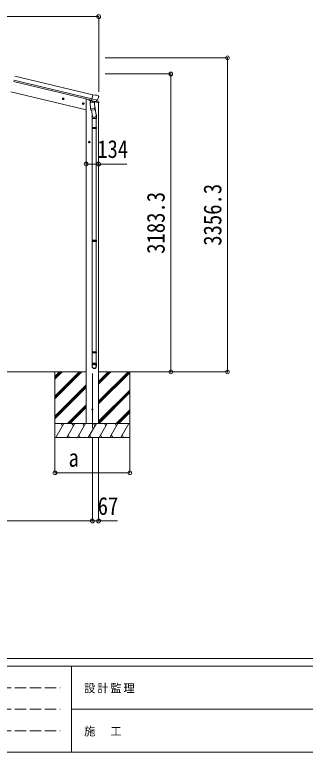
# Model space of a CAD drawing. Units: millimetres at full size, sheet at 1:40. Extents: x -11181 to 11305, y -7804 to 7716.
# Drawn here: x -5143 to -2037, y -7804 to 77 of the extents above; entities that cross this region are included whole.
import ezdxf
from ezdxf.enums import TextEntityAlignment as Align

# ---------------------------------------------------------------- set-up
doc = ezdxf.new("R2010")
doc.units = ezdxf.units.MM
doc.header["$LTSCALE"] = 40
doc.header["$PDMODE"] = 32
doc.header["$PDSIZE"] = 40
doc.linetypes.add('DASHED3', pattern=[4, 3, -1])
for name, color, linetype, lineweight in [('0-0_0', 7, 'Continuous', 9), ('0-1_本体', 4, 'Continuous', 9), ('0-2_部品', 7, 'Continuous', 9), ('0-8_PARTS2', 2, 'Continuous', 9), ('0-A_寸法', 6, 'Continuous', 9), ('F-0_240', 7, 'Continuous', 9)]:
    doc.layers.add(name, color=color, linetype=linetype, lineweight=lineweight)
doc.styles.add('ＭＳ ゴシック', font='')
doc.styles.get('ＭＳ ゴシック').set_extended_font_data('MS Gothic')

msp = doc.modelspace()

# ---------------------------------------------------------------- linework, layer by layer
at = {"layer": '0-0_0'}
for p, q in [((-9207.9, -3739.41), (-4380.28, -3739.41)), ((-4713.28, -3739.41), (-4713.28, -4439.41)), ((-4713.28, -4000.14), (-4452.55, -3739.41)), ((-4713.28, -4014.28), (-4438.41, -3739.41)), ((-4713.28, -4028.43), (-4424.27, -3739.41)), ((-4713.28, -3816.3), (-4636.4, -3739.41)), ((-4713.28, -3802.15), (-4650.54, -3739.41)), ((-4713.28, -3788.01), (-4664.68, -3739.41)), ((-4246.28, -3739.41), (-3825.12, -3739.41)), ((-4246.28, -4053.64), (-3932.05, -3739.41)), ((-4246.28, -4067.78), (-3917.91, -3739.41)), ((-4246.28, -3869.8), (-4115.9, -3739.41)), ((-4246.28, -3855.65), (-4130.04, -3739.41)), ((-4246.28, -3841.51), (-4144.19, -3739.41)), ((-4246.28, -4081.93), (-3913.28, -3748.93)), ((-3913.28, -3739.41), (-3913.28, -4439.41)), ((-4713.28, -4212.27), (-4380.28, -3879.28)), ((-4713.28, -4226.42), (-4380.28, -3893.42)), ((-4713.28, -4240.56), (-4380.28, -3907.56)), ((-4246.28, -4265.77), (-3913.28, -3932.78)), ((-4246.28, -4279.91), (-3913.28, -3946.92)), ((-4241.64, -4289.41), (-3913.28, -3961.06)), ((-4578.29, -4289.41), (-4380.28, -4091.41)), ((-4564.15, -4289.41), (-4380.28, -4105.55)), ((-4550.01, -4289.41), (-4380.28, -4119.69)), ((-4057.79, -4289.41), (-3913.28, -4144.91)), ((-4043.65, -4289.41), (-3913.28, -4159.05)), ((-4029.51, -4289.41), (-3913.28, -4173.19)), ((-3913.28, -4289.41), (-4713.28, -4289.41)), ((-4702.99, -4439.41), (-4616.39, -4289.41)), ((-4631.39, -4315.4), (-4646.39, -4289.41)), ((-4587.52, -4439.41), (-4500.92, -4289.41)), ((-4515.92, -4315.4), (-4530.92, -4289.41)), ((-4472.05, -4439.41), (-4385.45, -4289.41)), ((-4400.45, -4315.4), (-4415.45, -4289.41)), ((-4380.28, -4289.41), (-4246.28, -4289.41)), ((-4356.58, -4439.41), (-4269.98, -4289.41)), ((-4284.98, -4315.4), (-4299.98, -4289.41)), ((-4241.11, -4439.41), (-4154.51, -4289.41)), ((-4169.51, -4315.4), (-4184.51, -4289.41)), ((-4125.64, -4439.41), (-4039.04, -4289.41)), ((-4069.04, -4289.41), (-4054.04, -4315.4)), ((-4010.17, -4439.41), (-3923.57, -4289.41)), ((-4713.28, -4439.41), (-3913.28, -4439.41)), ((-4572.52, -4413.44), (-4557.53, -4439.41)), ((-4457.05, -4413.43), (-4442.05, -4439.41)), ((-4341.58, -4413.43), (-4326.58, -4439.41)), ((-4226.11, -4413.44), (-4211.12, -4439.41)), ((-4110.64, -4413.44), (-4095.65, -4439.41)), ((-3995.17, -4413.44), (-3980.18, -4439.41))]:
    msp.add_line(p, q, dxfattribs=at)
at = {"layer": '0-1_本体'}
for p, q in [((-4317.3, -821.14), (-5153.01, -620.5)), ((-4307.22, -779.16), (-5142.93, -578.52)), ((-4321.23, -837.5), (-5156.94, -636.86)), ((-4380.28, -939.53), (-5183.32, -746.74)), ((-4380.28, -826.41), (-4367.41, -826.41)), ((-4380.28, -826.41), (-4380.28, -4289.41)), ((-4246.28, -862.69), (-4246.28, -4289.41))]:
    msp.add_line(p, q, dxfattribs=at)
at = {"layer": '0-2_部品'}
for p, q in [((-4280.5, -783.75), (-4306.43, -777.53)), ((-4280.5, -783.75), (-4267.24, -781.05)), ((-4252.75, -784.24), (-4265.94, -781.08)), ((-4249.66, -786.49), (-4245.8, -792.79)), ((-4634.36, -819.32), (-4614.91, -823.98)), ((-4626.77, -814.45), (-4631.94, -819.9)), ((-4626.97, -831.37), (-4622.3, -811.93)), ((-4619.47, -816.21), (-4626.77, -814.45)), ((-4622.51, -828.85), (-4617.34, -823.4)), ((-4617.34, -823.4), (-4619.47, -816.21)), ((-4412.85, -865.81), (-4418.01, -871.26)), ((-4413.05, -882.73), (-4408.38, -863.28)), ((-4405.55, -867.56), (-4412.85, -865.81)), ((-4347.97, -830.99), (-4347.97, -834.24)), ((-4325.91, -843.48), (-4344.14, -839.1)), ((-4336.57, -860.93), (-4290.88, -857.73)), ((-4331.9, -927.76), (-4336.57, -860.93)), ((-4322.15, -839.16), (-4335.47, -854.48)), ((-4335.47, -854.48), (-4335.02, -860.82)), ((-4321.21, -839.09), (-4322.15, -839.16)), ((-4318.12, -841.57), (-4319.65, -841.2)), ((-4281.42, -850.38), (-4318.12, -841.57)), ((-4259.49, -835.37), (-4317, -821.57)), ((-4312.17, -843.39), (-4311.15, -858)), ((-4283.96, -852.39), (-4309.78, -858.82)), ((-4292.66, -854.55), (-4292.43, -857.84)), ((-4290.88, -857.73), (-4286.21, -924.57)), ((-4279.05, -850.85), (-4286.57, -849.05)), ((-4243.41, -863.29), (-4286.34, -852.98)), ((-4283.26, -850.6), (-4283.21, -851.35)), ((-4279.89, -850.74), (-4281.42, -850.38)), ((-4276.35, -850.28), (-4259.97, -835.79)), ((-4272.65, -847.01), (-4245.71, -853.48)), ((-4245.44, -795.07), (-4245.72, -796.22)), ((-4243.41, -856.39), (-4243.41, -863.29)), ((-4420.44, -870.67), (-4400.99, -875.34)), ((-4408.58, -880.2), (-4403.42, -874.76)), ((-4403.42, -874.76), (-4405.55, -867.56)), ((-4331.9, -927.76), (-4286.21, -924.57)), ((-4331.88, -927.76), (-4330.99, -940.46)), ((-4287.19, -939.17), (-4328.89, -942.09)), ((-4323.46, -941.71), (-4312.73, -1005.3)), ((-4287.94, -899.8), (-4272.03, -995.97)), ((-4285.35, -937.04), (-4286.22, -924.57)), ((-4285.74, -938.39), (-4285.74, -938.39)), ((-4315.88, -998.48), (-4315.88, -1033.13)), ((-4269.88, -1033.13), (-4269.88, -998.78)), ((-4315.88, -1033.13), (-4269.88, -1033.13)), ((-4313.88, -1033.13), (-4313.88, -1127.13)), ((-4271.88, -1033.13), (-4271.88, -1127.13)), ((-4315.88, -1129.13), (-4314.88, -1127.13)), ((-4315.88, -1129.13), (-4269.88, -1129.13)), ((-4315.88, -1129.13), (-4315.88, -1137.13)), ((-4315.88, -1137.13), (-4269.88, -1137.13)), ((-4315.88, -1137.13), (-4314.88, -1139.13)), ((-4314.88, -1127.13), (-4270.88, -1127.13)), ((-4314.88, -1139.13), (-4270.88, -1139.13)), ((-4313.88, -1139.13), (-4313.88, -2333.47)), ((-4271.88, -1139.13), (-4271.88, -2333.47)), ((-4269.88, -1129.13), (-4270.88, -1127.13)), ((-4356.08, -1283), (-4336.08, -1283)), ((-4349.84, -1276.5), (-4353.59, -1283)), ((-4342.33, -1276.5), (-4349.84, -1276.5)), ((-4346.08, -1293), (-4346.08, -1273)), ((-4338.58, -1283), (-4342.33, -1276.5)), ((-4342.33, -1289.5), (-4338.58, -1283)), ((-4315.88, -2335.47), (-4314.88, -2333.47)), ((-4315.88, -2335.47), (-4269.88, -2335.47)), ((-4315.88, -2335.47), (-4315.88, -2343.47)), ((-4315.88, -2343.47), (-4269.88, -2343.47)), ((-4315.88, -2343.47), (-4314.88, -2345.47)), ((-4314.88, -2333.47), (-4270.88, -2333.47)), ((-4314.88, -2345.47), (-4270.88, -2345.47)), ((-4313.88, -2345.47), (-4313.88, -3523.51)), ((-4271.88, -2345.47), (-4271.88, -3523.51)), ((-4269.88, -2335.47), (-4270.88, -2333.47)), ((-4315.88, -3525.51), (-4314.88, -3523.51)), ((-4315.88, -3525.51), (-4269.88, -3525.51)), ((-4315.88, -3525.51), (-4315.88, -3533.51)), ((-4315.88, -3533.51), (-4269.88, -3533.51)), ((-4315.88, -3533.51), (-4314.88, -3535.51)), ((-4314.88, -3523.51), (-4270.88, -3523.51)), ((-4314.88, -3535.51), (-4270.88, -3535.51)), ((-4313.88, -3535.51), (-4313.88, -3645.51)), ((-4271.88, -3535.51), (-4271.88, -3645.51)), ((-4269.88, -3525.51), (-4270.88, -3523.51)), ((-4315.88, -3679.65), (-4315.88, -3645.51)), ((-4315.88, -3645.51), (-4269.88, -3645.51)), ((-4269.88, -3679.65), (-4269.88, -3645.51))]:
    msp.add_line(p, q, dxfattribs=at)
for points in [[(-4311.86, -842.98), (-4321.58, -840.64), (-4306.43, -777.53)], [(-4631.94, -819.9), (-4629.8, -827.09), (-4622.51, -828.85)], [(-4311.86, -842.98), (-4311.62, -843.13), (-4286.85, -849.07), (-4286.57, -849.05)], [(-4259.22, -834.8), (-4259.81, -835.64), (-4259.97, -835.79)], [(-4418.01, -871.26), (-4415.88, -878.45), (-4408.58, -880.2)], [(-4269.88, -1129.13), (-4269.88, -1137.13), (-4270.88, -1139.13)], [(-4353.59, -1283), (-4349.84, -1289.5), (-4342.33, -1289.5)], [(-4269.88, -2335.47), (-4269.88, -2343.47), (-4270.88, -2345.47)], [(-4269.88, -3525.51), (-4269.88, -3533.51), (-4270.88, -3535.51)]]:
    msp.add_lwpolyline(points, dxfattribs=at)
for centre, radius in [((-4624.64, -821.65), 8.5), ((-4624.64, -821.65), 7.7), ((-4624.64, -821.65), 6.5), ((-4410.72, -873.01), 8.5), ((-4410.72, -873.01), 7.7), ((-4410.72, -873.01), 6.5), ((-4346.08, -1283), 8.5), ((-4346.08, -1283), 7.7), ((-4346.08, -1283), 6.5)]:
    msp.add_circle(centre, radius, dxfattribs=at)
at = {"layer": '0-2_部品', "color": 4}
msp.add_circle((-4312.88, -4139.41), 5, dxfattribs=at)
at = {"layer": '0-2_部品'}
for centre, radius, start, end in [((-4266.64, -783.99), 3, 76.5, 101.5), ((-4253.92, -789.1), 5, 31.5, 76.5), ((-4342.97, -834.24), 5, 180, 256.5), ((-4319.54, -840.71), 0.5, 221.23754, 256.5), ((-4312.77, -843.47), 0.604, 7.79405, 79.40158), ((-4310.13, -857.85), 1.03, 188.03431, 289.96103), ((-4284.2, -851.42), 1, 284, 4), ((-4282.76, -850.57), 0.5, 76.5, 184), ((-4279.77, -850.26), 0.5, 256.5, 291.76246), ((-4442.52, -748.97), 202.4, 334.90875, 346.5), ((-4246.41, -856.39), 3, 0, 76.5), ((-4329.03, -940.09), 2, 190.53157, 274), ((-4287.33, -937.18), 2, 274, 322.59038), ((-4287.29, -937.21), 1.95, 322.52234, 4.95983), ((-4299.88, -998.78), 30, 0, 2.54858)]:
    msp.add_arc(centre, radius, start, end, dxfattribs=at)
for centre, major_axis, ratio, start_param, end_param in [((-4278.36, -847.93), (0.73, -2.92), 0.997631, 5.8041905, 5.8929484), ((-4278.39, -847.8), (-2.63, 3.16), 0.650902, 2.1145521, 2.1873627), ((-4278.33, -848.03), (0.73, -2.92), 0.997631, 5.965759, 6.7621801), ((-4248.36, -794.35), (1.57, -2.57), 0.99628, 0.7835347, 1.5707963), ((-4292.88, -998.48), (-23, 0), 0.996195, 6.0000678, 10.0103449), ((-4292.88, -998.48), (-21, 0), 0.996195, 0.3319459, 3.3482706), ((-4292.88, -3677.91), (23, 0), 0.996195, 6.2831853, 9.424778), ((-4292.88, -3679.65), (23, 0), 0.996195, 6.2831853, 9.424778), ((-4292.88, -3679.65), (0, -23.43), 0.981806, 4.712389, 7.8539816)]:
    msp.add_ellipse(centre, major_axis=major_axis, ratio=ratio, start_param=start_param, end_param=end_param, dxfattribs=at)
msp.add_ellipse((-4292.88, -3679.65), major_axis=(-21, 0), ratio=0.996195, dxfattribs=at)
at = {"layer": '0-8_PARTS2', "color": 6}
msp.add_line((-9342.4, 56.99), (-4245.38, 56.99), dxfattribs=at)
at = {"layer": '0-8_PARTS2'}
msp.add_line((-4312.88, -4340.35), (-4312.88, -3756.4), dxfattribs=at)
at = {"layer": '0-A_寸法'}
for p, q in [((-4245.38, 56.99), (-4245.38, -745.35)), ((-2868.8, -383.09), (-4175.23, -383.09)), ((-2868.8, -3739.41), (-2868.8, -383.09)), ((-3474.78, -556.09), (-4175.23, -556.09)), ((-3474.78, -3739.41), (-3474.78, -556.09)), ((-4379.88, -1518.17), (-4245.88, -1518.17)), ((-4245.88, -1518.17), (-3945.88, -1518.17)), ((-3474.78, -3739.41), (-3869.02, -3739.41)), ((-2868.8, -3739.41), (-3474.78, -3739.41)), ((-4712.88, -4817.32), (-4712.88, -4442.91)), ((-4312.88, -5332.3), (-4312.88, -4442.91)), ((-4245.88, -5332.3), (-4245.88, -4442.91)), ((-3912.88, -4817.32), (-3912.88, -4442.91)), ((-3912.88, -4817.32), (-4712.88, -4817.32)), ((-9274.9, -5332.3), (-4312.88, -5332.3)), ((-4312.88, -5332.3), (-4245.88, -5332.3)), ((-4245.88, -5332.3), (-4045.88, -5332.3))]:
    msp.add_line(p, q, dxfattribs=at)
for p in [(-4245.38, 56.99), (-2868.8, -383.09), (-3474.78, -556.09), (-4379.88, -1518.17), (-4245.88, -1518.17), (-3474.78, -3739.41), (-2868.8, -3739.41), (-4712.88, -4817.32), (-3912.88, -4817.32), (-4312.88, -5332.3), (-4245.88, -5332.3)]:
    msp.add_point(p, dxfattribs=at)
at = {"layer": 'F-0_240', "color": 5}
for p, q in [((-11180.61, -6803.54), (10739.39, -6803.54)), ((-11180.61, -6883.54), (7183.72, -6883.54)), ((-4536.28, -6883.54), (-4536.28, -7803.54)), ((-4536.28, -7343.54), (3663.72, -7343.54)), ((-11180.61, -7803.54), (10739.39, -7803.54))]:
    msp.add_line(p, q, dxfattribs=at)
at = {"layer": 'F-0_240', "color": 4, "linetype": 'DASHED3'}
for p, q in [((-11060.61, -7113.54), (-4656.28, -7113.54)), ((-11060.61, -7343.54), (-4656.28, -7343.54)), ((-11060.61, -7573.54), (-4656.28, -7573.54))]:
    msp.add_line(p, q, dxfattribs=at)

# ---------------------------------------------------------------- texts
at = {"layer": '0-A_寸法', "color": 7, "style": 'ＭＳ ゴシック', "width": 0.85}
for s, p in [('134', (-4260.88, -1510.17)), ('a', (-4567.88, -4809.32)), ('67', (-4255.88, -5324.3))]:
    msp.add_text(s, height=190.6, dxfattribs=at).set_placement(p, align=Align.BOTTOM_LEFT)
for s, p in [('3356.3', (-2876.8, -2391.25)), ('3183.3', (-3482.78, -2477.75))]:
    msp.add_text(s, height=190.6, rotation=90, dxfattribs=at).set_placement(p, align=Align.BOTTOM_LEFT)
at = {"layer": 'F-0_240', "char_height": 87.98, "attachment_point": 7, "style": 'ＭＳ ゴシック'}
for s, insert in [('\\T1.17;設計監理', (-4401.18, -7173.54)), ('\\T1.17;施\u3000工', (-4401.18, -7633.54))]:
    msp.add_mtext(s, dxfattribs=dict(at, insert=insert))

doc.saveas('drawing.dxf')
